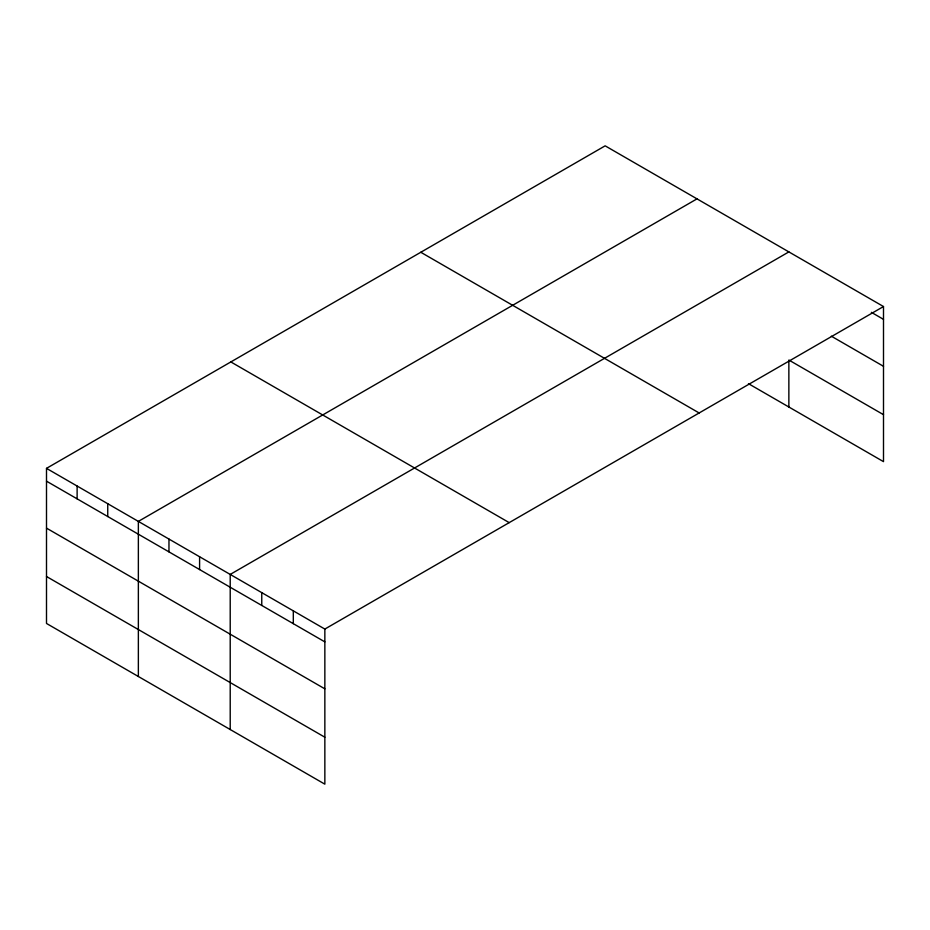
<?xml version="1.0" encoding="UTF-8"?>
<svg xmlns="http://www.w3.org/2000/svg" width="930" height="930" viewBox="0 0 930 930"><rect width="100%" height="100%" fill="white"/><g stroke="black" fill="none" stroke-linecap="round" stroke-linejoin="round"><path stroke-width="1.4" d="M46.5 468.36L324.849 629.064L324.849 784.164L46.5 623.46L46.5 468.36L605.151 145.836L883.5 306.54L883.5 461.64L748.441 383.66M697 198.869L138.361 521.393L138.361 676.494M788.861 251.902L230.21 574.426L230.21 729.527M324.849 629.064L883.5 306.54M871.364 312.341L883.5 319.35M831.327 336.183L883.5 366.304M883.5 414.675L788.861 360.038L788.861 406.991M420.79 252.263L699.151 412.978M230.849 361.933L509.21 522.637M46.5 481.17L324.849 641.874M46.5 528.135L324.849 688.839M46.5 576.507L324.849 737.211M293.31 610.859L293.31 623.67M261.76 592.643L261.76 605.453M199.59 556.756L199.59 569.567M168.969 539.075L168.969 551.885M107.741 503.723L107.741 516.534M77.12 486.041L77.12 498.852"/></g></svg>
